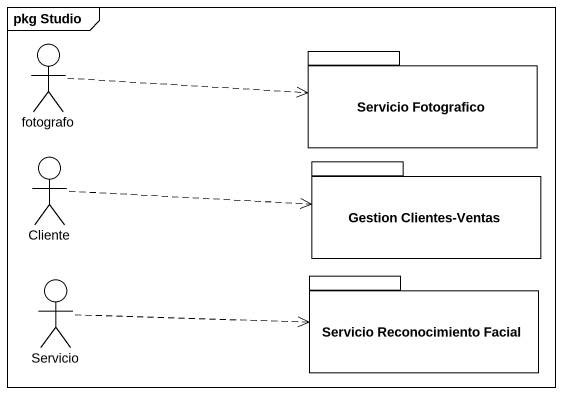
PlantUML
@startuml
mainframe pkg Studio
actor fotografo
package "Servicio Fotografico" as Servicio_Fotografico {
}
actor Cliente
package "Gestion Clientes-Ventas" as Gestion_Clientes_Ventas {
}
actor Servicio
package "Servicio Reconocimiento Facial" as Servicio_Reconocimiento {
}
fotografo .right.> Servicio_Fotografico
Cliente .right.> Gestion_Clientes_Ventas
Servicio .right.> Servicio_Reconocimiento
@enduml
